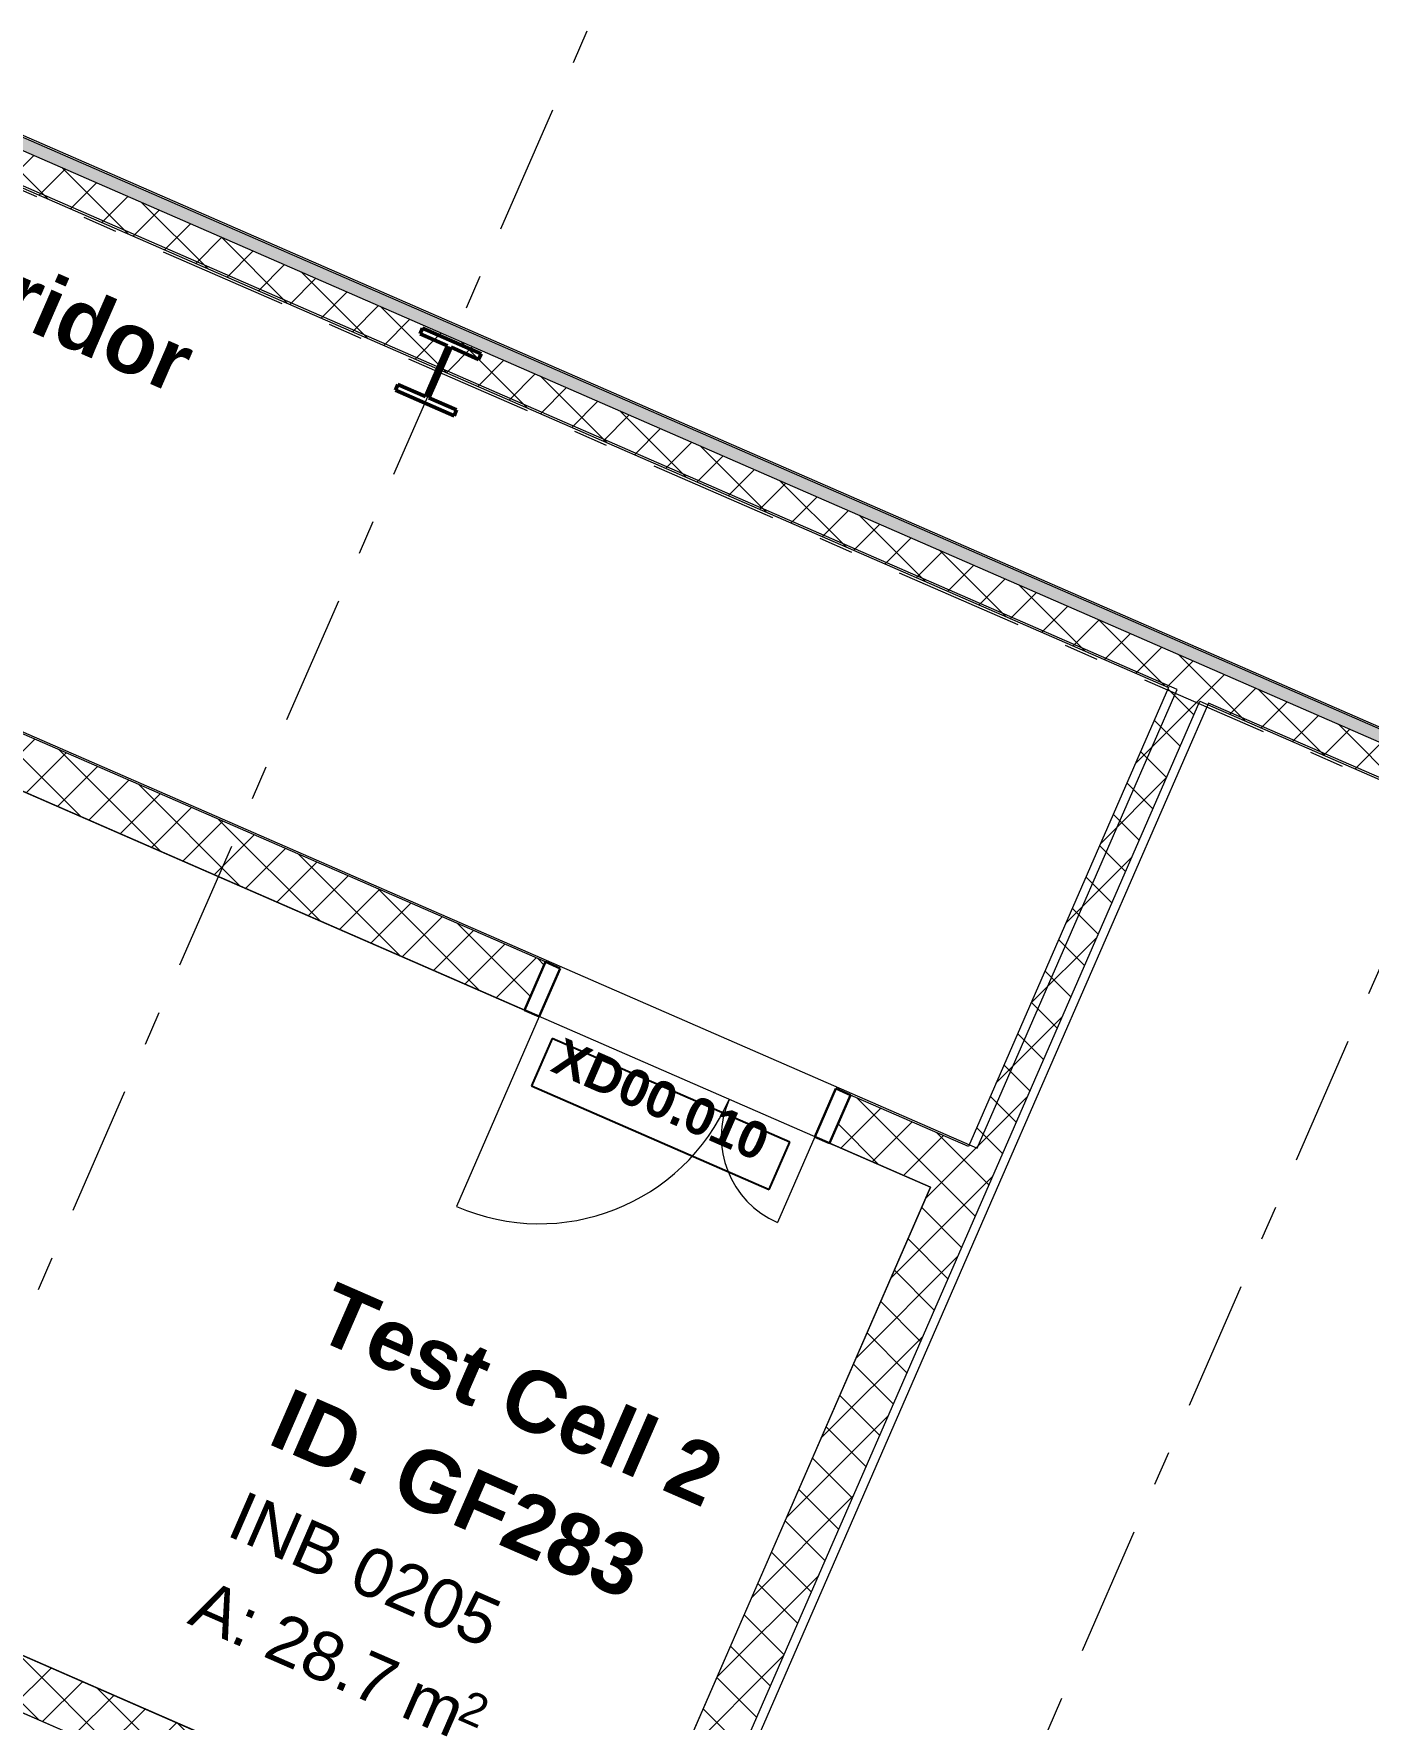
# Model space of a CAD drawing. Header units: millimetres. Extents: x -99530 to 90294, y -97212 to 56397.
# Drawn here: x 29751 to 35204, y -9363 to -2477 of the extents above; entities that cross this region are included whole.
import ezdxf
from ezdxf.enums import TextEntityAlignment as Align

# ---------------------------------------------------------------- set-up
doc = ezdxf.new("R2010")
doc.units = ezdxf.units.MM
doc.header["$MEASUREMENT"] = 0
doc.linetypes.add('Double Dashed', pattern=[1093.611073, 529.166651, -211.666656, 141.111112, -211.666656])
for name, color, linetype in [('A-05-M_Gross_Int_Circulation', 7, 'Continuous'), ('A-05-M_Gross_Int_Engineering', 7, 'Continuous'), ('A-05-M_Gross_Int_Plant', 7, 'Continuous'), ('A-05-M_Gross_Int_Siemens', 7, 'Continuous'), ('A-15-M_Column_Int', 7, 'Continuous'), ('A-15-MG_Structural_Grid', 7, 'Continuous'), ('A-25-M_Wall_Int', 7, 'Continuous'), ('ArchiCAD Door Markers', 7, 'Continuous'), ('ArchiCAD Doors', 7, 'Continuous'), ('ArchiCAD Windows', 7, 'Continuous')]:
    doc.layers.add(name, color=color, linetype=linetype)
for name, color, linetype, lineweight, true_color in [('A-05-M_Gross_Int_Circulation_Pen_No__74', 7, 'Continuous', 20, 0x606060), ('A-05-M_Gross_Int_Engineering_Pen_No__74', 7, 'Continuous', 20, 0x606060), ('A-05-M_Gross_Int_Plant_Pen_No__74', 7, 'Continuous', 20, 0x606060), ('A-05-M_Gross_Int_Siemens_Pen_No__74', 7, 'Continuous', 20, 0x606060), ('A-15-M_Column_Int_Pen_No__28', 7, 'Continuous', 50, 0x2a2a2a), ('A-15-MG_Structural_Grid_Pen_No__163', 7, 'Continuous', 0, 0x750077), ('A-25-M_Wall_Int_Pen_No__107', 7, 'Continuous', 15, 0xa6a6a6), ('ArchiCAD Doors_Pen_No__43', 7, 'Continuous', 30, 0x444444), ('ArchiCAD Doors_Pen_No__63', 7, 'Continuous', 20, 0x606060), ('ArchiCAD Windows_Pen_No__43', 7, 'Continuous', 30, 0x444444)]:
    doc.layers.add(name, color=color, linetype=linetype, lineweight=lineweight, true_color=true_color)
for name, color, linetype, lineweight in [('A-25-M_Wall_Int_Pen_No__1', 7, 'Continuous', 13), ('ArchiCAD Door Markers_Pen_No__1', 7, 'Continuous', 13), ('ArchiCAD Door Markers_Pen_No__5', 7, 'Continuous', 25), ('ArchiCAD Doors_Pen_No__1', 7, 'Continuous', 13), ('ArchiCAD Zone Stamps_Pen_No__6', 7, 'Continuous', 35), ('ArchiCAD Zone Stamps_Pen_No__9', 7, 'Continuous', 13)]:
    doc.layers.add(name, color=color, linetype=linetype, lineweight=lineweight)
doc.styles.add('GENERATED_STYLE_1', font='')
doc.styles.add('GENERATED_STYLE_2', font='')
doc.styles.add('GENERATED_STYLE_3', font='')
doc.styles.add('GENERATED_STYLE_4', font='')
doc.styles.get('GENERATED_STYLE_1').set_extended_font_data('Arial', bold=True)
doc.styles.get('GENERATED_STYLE_2').set_extended_font_data('Swis721 BT', bold=True)
doc.styles.get('GENERATED_STYLE_3').set_extended_font_data('Arial')
doc.styles.get('GENERATED_STYLE_4').set_extended_font_data('Swis721 BT')
pattern_1 = [(45, (0, 0), (-91.92388, 91.92388), []), (135, (0, 0), (91.92388, 91.92388), [])]

# ---------------------------------------------------------------- blocks, each defined once
blk = doc.blocks.new('Hub Circulation -Ground_INB 0250_46_1', base_point=(26036.8, 161.4))
at = {"layer": 'A-05-M_Gross_Int_Circulation_Pen_No__74', "linetype": 'Continuous'}
blk.add_line((21249.1, 796.3), (47992.7, -10865.3), dxfattribs=at)
at = {"layer": 'ArchiCAD Zone Stamps_Pen_No__6'}
for tag, height, style, p in [('ROOM_NAME', 250, 'GENERATED_STYLE_1', (24663, 1956.9)), ('zoneNameLine2', 250, 'GENERATED_STYLE_1', (24474.6, 1524.8)), ('ROOM_NUMBER', 200, 'GENERATED_STYLE_3', (24286.1, 1104.1)), ('measuredAreaCode', 200, 'GENERATED_STYLE_3', (24129.1, 743.9)), ('DUMMY_649', 200, 'GENERATED_STYLE_3', (24436.5, 609.9)), ('DUMMY_650', 200, 'GENERATED_STYLE_3', (25065.7, 335.5)), ('DUMMY_651', 133.3, 'GENERATED_STYLE_3', (25345, 229))]:
    blk.add_attdef(tag, text='', height=height, rotation=336.44041, dxfattribs=dict(at, style=style)).set_placement(p, align=Align.TOP_LEFT)
blk = doc.blocks.new('Store_INB 0274_68_1', base_point=(29963.5, -11904.1))
at = {"layer": 'A-05-M_Gross_Int_Plant_Pen_No__74', "linetype": 'Continuous'}
for p, q in [((29223.6, -9127.1), (28016, -11896.5)), ((32035.4, -10353.2), (29223.6, -9127.1)), ((30827.8, -13122.6), (32035.4, -10353.2)), ((28016, -11896.5), (30827.8, -13122.6))]:
    blk.add_line(p, q, dxfattribs=at)
at = {"layer": 'ArchiCAD Zone Stamps_Pen_No__9'}
for tag, height, style, p in [('ROOM_NAME', 250, 'GENERATED_STYLE_1', (29697.9, -10591.8)), ('zoneNameLine2', 250, 'GENERATED_STYLE_1', (29509.5, -11024)), ('ROOM_NUMBER', 200, 'GENERATED_STYLE_3', (29321.1, -11444.7)), ('measuredAreaCode', 200, 'GENERATED_STYLE_3', (29164.1, -11804.8)), ('DUMMY_649', 200, 'GENERATED_STYLE_3', (29471.5, -11938.8)), ('DUMMY_650', 200, 'GENERATED_STYLE_3', (29821, -12091.2)), ('DUMMY_651', 133.3, 'GENERATED_STYLE_3', (30100.3, -12197.8))]:
    blk.add_attdef(tag, text='', height=height, rotation=336.44041, dxfattribs=dict(at, style=style)).set_placement(p, align=Align.TOP_LEFT)
blk = doc.blocks.new('Test Cell 2_INB 0205_69_1', base_point=(31302.6, -8906.6))
at = {"layer": 'A-05-M_Gross_Int_Engineering_Pen_No__74', "linetype": 'Continuous'}
for p, q in [((33415.1, -7189.6), (27843.6, -4760.1)), ((32121.6, -10156.1), (33415.1, -7189.6)), ((29112.7, -8844.1), (32121.6, -10156.1))]:
    blk.add_line(p, q, dxfattribs=at)
at = {"layer": 'ArchiCAD Zone Stamps_Pen_No__9'}
for tag, height, style, p in [('ROOM_NAME', 250, 'GENERATED_STYLE_1', (30987.6, -7572.7)), ('zoneNameLine2', 250, 'GENERATED_STYLE_1', (30799.2, -8004.9)), ('ROOM_NUMBER', 200, 'GENERATED_STYLE_3', (30610.7, -8425.6)), ('measuredAreaCode', 200, 'GENERATED_STYLE_3', (30453.7, -8785.7)), ('DUMMY_649', 200, 'GENERATED_STYLE_3', (30761.1, -8919.7)), ('DUMMY_650', 200, 'GENERATED_STYLE_3', (31250.5, -9133.1)), ('DUMMY_651', 133.3, 'GENERATED_STYLE_3', (31529.7, -9239.6))]:
    blk.add_attdef(tag, text='', height=height, rotation=336.44041, dxfattribs=dict(at, style=style)).set_placement(p, align=Align.TOP_LEFT)
blk = doc.blocks.new('Controls Corridor_INB 0203_70_1', base_point=(28602.5, -4123))
at = {"layer": 'A-05-M_Gross_Int_Engineering_Pen_No__74', "linetype": 'Continuous'}
for p, q in [((34423.3, -5155.6), (23185.2, -255.2)), ((22367.8, -2129.9), (33605.9, -7030.1)), ((33605.9, -7030.1), (34423.3, -5155.6))]:
    blk.add_line(p, q, dxfattribs=at)
at = {"layer": 'ArchiCAD Zone Stamps_Pen_No__9'}
for tag, height, style, p in [('ROOM_NAME', 250, 'GENERATED_STYLE_1', (27743.6, -2552)), ('zoneNameLine2', 250, 'GENERATED_STYLE_1', (27555.2, -2984.2)), ('ROOM_NUMBER', 200, 'GENERATED_STYLE_3', (27366.7, -3404.9)), ('measuredAreaCode', 200, 'GENERATED_STYLE_3', (27209.7, -3765)), ('DUMMY_649', 200, 'GENERATED_STYLE_3', (27517.1, -3899)), ('DUMMY_650', 200, 'GENERATED_STYLE_3', (28006.4, -4112.4)), ('DUMMY_651', 133.3, 'GENERATED_STYLE_3', (28285.7, -4218.9))]:
    blk.add_attdef(tag, text='', height=height, rotation=336.44041, dxfattribs=dict(at, style=style)).set_placement(p, align=Align.TOP_LEFT)
blk = doc.blocks.new('Virtual Controls_INB 0208_72_1', base_point=(36882.6, -9772.2))
at = {"layer": 'A-05-M_Gross_Int_Siemens_Pen_No__74', "linetype": 'Continuous'}
for p, q in [((34551.6, -5211.6), (33734.2, -7086.1)), ((41124, -8077.4), (34551.6, -5211.6)), ((33734.2, -7086.1), (32709, -9437.3))]:
    blk.add_line(p, q, dxfattribs=at)
at = {"layer": 'ArchiCAD Zone Stamps_Pen_No__9'}
for tag, height, style, p in [('ROOM_NAME', 250, 'GENERATED_STYLE_1', (36166.1, -8263.3)), ('zoneNameLine2', 250, 'GENERATED_STYLE_1', (35977.7, -8695.5)), ('ROOM_NUMBER', 200, 'GENERATED_STYLE_3', (35789.3, -9116.2)), ('measuredAreaCode', 200, 'GENERATED_STYLE_3', (35632.2, -9476.3)), ('DUMMY_649', 200, 'GENERATED_STYLE_3', (35939.6, -9610.3)), ('DUMMY_650', 200, 'GENERATED_STYLE_3', (36429, -9823.7)), ('DUMMY_651', 133.3, 'GENERATED_STYLE_3', (36708.3, -9930.3))]:
    blk.add_attdef(tag, text='', height=height, rotation=336.44041, dxfattribs=dict(at, style=style)).set_placement(p, align=Align.TOP_LEFT)
blk = doc.blocks.new('Double Door Asymmetric 19_2')
at = {"layer": 'ArchiCAD Doors_Pen_No__1', "linetype": 'Continuous'}
for p, q in [((-680, 0), (-692, 0)), ((-680, 0), (-680, -215)), ((680, 0), (680, -215)), ((680, 0), (692, 0)), ((-680, -215), (-692, -215)), ((680, -215), (692, -215))]:
    blk.add_line(p, q, dxfattribs=at)
at = {"layer": 'ArchiCAD Doors_Pen_No__43', "linetype": 'Continuous'}
for p, q in [((-614, 0), (-680, 0)), ((-680, 0), (-680, -215)), ((-614, -215), (-614, 0)), ((680, 0), (614, 0)), ((614, 0), (614, -215)), ((680, -215), (680, 0)), ((-680, -215), (-614, -215)), ((614, -215), (680, -215))]:
    blk.add_line(p, q, dxfattribs=at)
at = {"layer": 'ArchiCAD Doors_Pen_No__63', "linetype": 'Continuous'}
for p, q in [((614, 0), (614, 846)), ((-614, 0), (-614, 382))]:
    blk.add_line(p, q, dxfattribs=at)
for centre, radius, start, end in [((614, 0), 846, 90, 180), ((-614, 0), 382, 0, 90)]:
    blk.add_arc(centre, radius, start, end, dxfattribs=at)
blk = doc.blocks.new('Door Stamp 17_7')
at = {"layer": 'ArchiCAD Door Markers_Pen_No__5', "linetype": 'Continuous'}
for p, q in [((529.8, -275), (-529.8, -275)), ((-529.8, -275), (-529.8, -486.8)), ((529.8, -486.8), (529.8, -275)), ((-529.8, -486.8), (529.8, -486.8)), ((-529.8, -486.8), (529.8, -486.8))]:
    blk.add_line(p, q, dxfattribs=at)
at = {"layer": 'ArchiCAD Door Markers_Pen_No__1', "style": 'GENERATED_STYLE_2'}
blk.add_attdef('AC_WIDO_ID', text='', height=150, dxfattribs=at).set_placement((-470.9, -442), align=Align.BOTTOM_LEFT)
blk = doc.blocks.new('Wall_76_1', base_point=(22203.4, -2066.2))
at = {"layer": 'A-25-M_Wall_Int_Pen_No__107', "linetype": 'Continuous'}
h = blk.add_hatch(dxfattribs=at)
h.set_pattern_fill('Concrete_Block_0001', color=256, style=0, pattern_type=2)
h.set_pattern_definition(pattern_1)
h.paths.add_polyline_path([(23820.1, -2771.1), (23734.2, -2968.2), (31756, -6466.1), (31841.9, -6269)])
h = blk.add_hatch(dxfattribs=at)
h.set_pattern_fill('Concrete_Block_0001', color=256, style=0, pattern_type=2)
h.set_pattern_definition(pattern_1)
h.paths.add_polyline_path([(33088.5, -6812.6), (33002.6, -7009.7), (33415.1, -7189.6), (33698.1, -7078.4)])
at = {"layer": 'A-25-M_Wall_Int_Pen_No__1', "linetype": 'Continuous'}
for p, q in [((31841.9, -6269), (31830.9, -6264.3)), ((31756, -6466.1), (31841.9, -6269)), ((31756, -6466.1), (31745, -6461.3)), ((33002.6, -7009.7), (33088.5, -6812.6)), ((33088.5, -6812.6), (33099.5, -6817.4)), ((33002.6, -7009.7), (33013.6, -7014.5))]:
    blk.add_line(p, q, dxfattribs=at)
at = {"layer": 'A-25-M_Wall_Int_Pen_No__1', "linetype": 'Continuous', "flags": 128}
for points in [[(31841.9, -6269), (23820.1, -2771.1)], [(27843.6, -4760.1), (31756, -6466.1)], [(33569.8, -7022.5), (33088.5, -6812.6)], [(33002.6, -7009.7), (33415.1, -7189.6)]]:
    blk.add_lwpolyline(points, dxfattribs=at)
at = {"layer": 'ArchiCAD Door Markers'}
ref = blk.add_blockref('Door Stamp 17_7', (32465.2, -6540.8), dxfattribs=dict(at, rotation=336.440414885591))
ref.add_attrib('AC_WIDO_ID', 'XD00.010', dxfattribs={"layer": 'ArchiCAD Door Markers_Pen_No__1', "color": 7, "height": 150, "rotation": 336.44041, "style": 'GENERATED_STYLE_2'}).set_placement((31839, -6754), align=Align.BOTTOM_LEFT)
at = {"layer": 'ArchiCAD Doors', "color": 251, "linetype": 'Continuous', "lineweight": 20, "true_color": 0x606060, "zscale": 1000, "rotation": 156.4404148855911}
blk.add_blockref('Double Door Asymmetric 19_2', (32379.3, -6737.9), dxfattribs=at)
blk = doc.blocks.new('Wall_77_1', base_point=(33698.1, -7078.4))
at = {"layer": 'A-25-M_Wall_Int_Pen_No__107', "linetype": 'Continuous'}
h = blk.add_hatch(dxfattribs=at)
h.set_pattern_fill('Concrete_Block_0001', color=256, style=0, pattern_type=2)
h.set_pattern_definition(pattern_1)
h.paths.add_polyline_path([(33415.1, -7189.6), (30855.8, -13058.8), (31052.9, -13144.8), (33698.1, -7078.4)])
at = {"layer": 'A-25-M_Wall_Int_Pen_No__1', "linetype": 'Continuous', "flags": 128}
for points in [[(32672.9, -9429.6), (33698.1, -7078.4)], [(33415.1, -7189.6), (32121.6, -10156.1)], [(31052.9, -13144.8), (32616.9, -9558)], [(32035.6, -10353.2), (30855.8, -13058.8)], [(30855.8, -13058.8), (31052.9, -13144.8)]]:
    blk.add_lwpolyline(points, dxfattribs=at)
blk = doc.blocks.new('Wall_80_1', base_point=(29112.7, -8844.1))
at = {"layer": 'A-25-M_Wall_Int_Pen_No__107', "linetype": 'Continuous'}
h = blk.add_hatch(dxfattribs=at)
h.set_pattern_fill('Concrete_Block_0001', color=256, style=0, pattern_type=2)
h.set_pattern_definition(pattern_1)
h.paths.add_polyline_path([(29223.8, -9127.1), (32035.6, -10353.2), (32121.6, -10156.1), (29112.7, -8844.1)])
at = {"layer": 'A-25-M_Wall_Int_Pen_No__1', "linetype": 'Continuous', "flags": 128}
for points in [[(32121.6, -10156.1), (29112.7, -8844.1)], [(29223.8, -9127.1), (32035.6, -10353.2)]]:
    blk.add_lwpolyline(points, dxfattribs=at)
blk = doc.blocks.new('Wall_84_1', base_point=(23096.7, -17.5))
at = {"layer": 'A-25-M_Wall_Int_Pen_No__107', "linetype": 'Continuous'}
h = blk.add_hatch(dxfattribs=at)
h.set_pattern_fill('Plaster_0001', color=256, style=0, pattern_type=2)
h.set_pattern_definition([(336.44035, (0, 0), (69.2307, 158.7675), [0, -100]), (336.44035, (80.45, 59.4), (69.2307, 158.7675), [0, -100])])
h.paths.add_polyline_path([(26294.2, -1466.3), (38247.2, -6678.4), (38267.2, -6632.6), (26314.1, -1420.4)])
h = blk.add_hatch(dxfattribs=at)
h.set_pattern_fill('Concrete_Block_0001', color=256, style=0, pattern_type=2)
h.set_pattern_definition(pattern_1)
h.paths.add_polyline_path([(26294.2, -1466.3), (26238.2, -1594.6), (38191.2, -6806.7), (38247.2, -6678.4)])
at = {"layer": 'A-25-M_Wall_Int_Pen_No__1', "linetype": 'Continuous'}
blk.add_line((26294.2, -1466.3), (38247.2, -6678.4), dxfattribs=at)
at = {"layer": 'A-25-M_Wall_Int_Pen_No__1', "linetype": 'Continuous', "flags": 128}
for points in [[(38267.2, -6632.6), (26314.1, -1420.4)], [(26238.2, -1594.6), (34387.2, -5148)], [(34515.5, -5203.9), (38191.2, -6806.7)]]:
    blk.add_lwpolyline(points, dxfattribs=at)
blk = doc.blocks.new('Wall_85_1', base_point=(33698.1, -7078.4))
at = {"layer": 'A-25-M_Wall_Int_Pen_No__107', "linetype": 'Continuous'}
h = blk.add_hatch(dxfattribs=at)
h.set_pattern_fill('Concrete_Block_0001', color=256, style=0, pattern_type=2)
h.set_pattern_definition(pattern_1)
h.paths.add_polyline_path([(33698.1, -7078.4), (34515.5, -5203.9), (34387.2, -5148), (33569.8, -7022.5)])
at = {"layer": 'A-25-M_Wall_Int_Pen_No__1', "linetype": 'Continuous', "flags": 128}
for points in [[(34387.2, -5148), (33569.8, -7022.5)], [(33698.1, -7078.4), (34515.5, -5203.9)]]:
    blk.add_lwpolyline(points, dxfattribs=at)
blk = doc.blocks.new('Window 19')
at = {"layer": 'ArchiCAD Windows_Pen_No__43', "linetype": 'Continuous'}
for p, q in [((-4540, 140), (4540, 140)), ((-4530, 0), (-4525, 0)), ((-4530, -50), (-4530, 0)), ((-4525, 0), (-4475, 0)), ((-4525, -50), (-4525, 0)), ((-4525, -50), (-4525, 0)), ((-4475, 0), (-4475, -50)), ((-4475, 0), (4475, 0)), ((4475, -50), (4475, 0)), ((4475, 0), (4525, 0)), ((4525, 0), (4525, -50)), ((4525, 0), (4530, 0)), ((4525, -50), (4525, 0)), ((4530, 0), (4530, -50)), ((-4540, -50), (4540, -50)), ((-4525, -50), (-4530, -50)), ((-4475, -50), (-4525, -50)), ((4475, -50), (-4475, -50)), ((4525, -50), (4475, -50)), ((4530, -50), (4525, -50))]:
    blk.add_line(p, q, dxfattribs=at)
blk = doc.blocks.new('Simple Door Opening_6')
at = {"layer": 'ArchiCAD Doors_Pen_No__1', "linetype": 'Continuous'}
for p, q in [((-4530, -50), (-4530, 0)), ((4530, -50), (4530, 0)), ((-4530, -190), (-4530, -50)), ((4530, -190), (4530, -50))]:
    blk.add_line(p, q, dxfattribs=at)
blk = doc.blocks.new('Wall_99_1', base_point=(14441.8, 7072.9))
at = {"layer": 'ArchiCAD Doors', "color": 251, "linetype": 'Continuous', "lineweight": 20, "true_color": 0x606060, "zscale": 1000, "rotation": 156.4403498074591}
blk.add_blockref('Simple Door Opening_6', (34002.7, -1663.9), dxfattribs=at)
at = {"layer": 'ArchiCAD Windows', "color": 251, "linetype": 'Continuous', "lineweight": 20, "true_color": 0x606060, "xscale": -1, "zscale": 1000, "rotation": 336.4403498074591}
blk.add_blockref('Window 19', (34022.7, -1618.1), dxfattribs=at)
blk = doc.blocks.new('Universal Columns Column 19_2')
at = {"layer": 'A-15-M_Column_Int', "linetype": 'Continuous', "lineweight": 0, "true_color": 0xffffff}
h = blk.add_hatch(dxfattribs=at)
h.set_pattern_fill('613_01__a5_STUCCO_0001', style=0, pattern_type=2)
h.set_pattern_definition([(286.3, (0, 0), (-3213820, 11866500), [3000, -14992680]), (309.93, (992000, -2522800), (-1760680, 765780), [4670, -4288600]), (111.49, (-168200, -712500), (765800, 1760700), [7100, -2708200]), (111.49, (-238700, -1062700), (765800, 1760700), [7100, -2708200]), (111.49, (-566500, -1578300), (765800, 1760700), [7100, -2708200]), (111.49, (-655700, -1708100), (765800, 1760700), [7100, -2708200]), (111.494, (-465300, -1834400), (765800, 1760700), [7100, -2708200]), (111.494, (-104200, -1931700), (765800, 1760700), [7100, -2708200]), (111.494, (257800, -2002000), (765800, 1760700), [7100, -2708200]), (183.06, (-194600, -886000), (2526450, 994900), [11200, -4282100]), (183.06, (-349700, -1079650), (2526450, 994900), [11200, -4282100]), (183.06, (116350, -2076500), (2526450, 994900), [11200, -4282100]), (111.49, (-350400, -1231700), (765800, 1760700), [7100, -2708200]), (111.49, (-502900, -1720200), (765800, 1760700), [7100, -2708200]), (111.494, (-274000, -1895900), (765800, 1760700), [7100, -2708200]), (111.494, (322000, -2155100), (765800, 1760700), [7100, -2708200]), (48.06, (-367140, -1412600), (765780, 1760680), [10500, -6061050]), (48.06, (-236400, -1671930), (765780, 1760680), [10520, -6061050]), (48.06, (-93300, -549600), (765800, 1760700), [10500, -6061050]), (48.06, (189050, -378800), (765800, 1760700), [10500, -6061050]), (48.06, (50600, -207200), (765800, 1760700), [10500, -6061050]), (48.06, (563700, -450600), (765800, 1760700), [10500, -6061050]), (48.06, (904800, -517960), (765780, 1760680), [10500, -6061050]), (48.06, (1265960, -877540), (765780, 1760680), [10500, -6061050]), (48.06, (1482600, -916100), (765780, 1760680), [10520, -6061050]), (48.06, (1273060, -1199550), (765780, 1760680), [10520, -6061050]), (48.06, (1211900, -1491860), (765780, 1760680), [10520, -6061050]), (48.06, (943500, -1689000), (765780, 1760680), [10520, -6061050]), (48.06, (1016600, -1999200), (765780, 1760680), [10520, -6061050]), (48.06, (801000, -2133260), (765780, 1760680), [10520, -6061050]), (48.06, (807600, -2293060), (765780, 1760680), [10520, -6061050]), (48.06, (630500, -2291960), (765780, 1760680), [10520, -6061050]), (48.06, (151700, -1607900), (765780, 1760680), [10520, -6061050]), (48.06, (70000, -1177460), (765780, 1760680), [10500, -6061050]), (48.06, (631750, -935800), (765780, 1760680), [10500, -6061050]), (48.06, (986700, -1181300), (765780, 1760680), [10500, -6061050]), (48.06, (850600, -1436000), (765780, 1760680), [10520, -6061050]), (48.06, (409300, -1365550), (765780, 1760680), [10500, -6061050]), (48.06, (488700, -1638000), (765780, 1760680), [10520, -6061050]), (48.06, (565600, -1787900), (765780, 1760680), [10520, -6061050]), (48.06, (297900, -886800), (765780, 1760680), [10500, -6061050]), (48.06, (277700, -629950), (765800, 1760700), [10500, -6061050]), (111.494, (551400, -2107800), (765800, 1760700), [7100, -2708200]), (111.494, (998900, -2140500), (765800, 1760700), [7100, -2708200]), (111.49, (707000, -1598400), (765800, 1760700), [7100, -2708200]), (111.494, (1193500, -1658100), (765800, 1760700), [7100, -2708200]), (111.49, (691100, -1191600), (765800, 1760700), [7100, -2708200]), (111.49, (1263300, -1334100), (765800, 1760700), [7100, -2708200]), (111.49, (979600, -866500), (765800, 1760700), [7100, -2708200]), (111.49, (1307600, -730700), (765800, 1760700), [7100, -2708200]), (111.49, (640400, -526600), (765800, 1760700), [7100, -2708200]), (111.49, (694500, -717200), (765800, 1760700), [7100, -2708200]), (111.49, (314700, -283700), (765800, 1760700), [7100, -2708200]), (111.49, (167600, -528500), (765800, 1760700), [7100, -2708200]), (111.49, (12400, -430600), (765800, 1760700), [7100, -2708200]), (111.49, (67100, -748000), (765800, 1760700), [7100, -2708200]), (111.49, (344000, -1091200), (765800, 1760700), [7100, -2708200]), (111.49, (29600, -939300), (765800, 1760700), [7100, -2708200]), (111.49, (438400, -757700), (765800, 1760700), [7100, -2708200]), (111.49, (-42600, -1373600), (765800, 1760700), [7100, -2708200]), (169.023, (65740, -1702860), (-7808487, 1302433), [10530, -17691000]), (169.023, (1133700, -1883880), (-7808487, 1302433), [10530, -17691000]), (169.023, (1445740, -1224800), (-7808487, 1302433), [10530, -17691000]), (169.023, (1047320, -1405880), (-7808487, 1302433), [10530, -17691000]), (169.023, (180300, -1357830), (-7808487, 1302433), [10530, -17691000]), (169.023, (-432670, -1577200), (-7808487, 1302433), [10530, -17691000]), (169.023, (223600, -966600), (-7808487, 1302433), [10530, -17691000]), (169.023, (1136430, -1014340), (-7808487, 1302433), [10530, -17691000]), (169.023, (1524220, -1021000), (-7808487, 1302433), [10530, -17691000]), (169.023, (1135220, -608810), (-7808487, 1302433), [10530, -17691000]), (169.023, (893470, -721350), (-7808487, 1302433), [10530, -17691000]), (169.023, (840820, -1017380), (-7808487, 1302433), [10530, -17691000]), (169.023, (46180, -1841170), (-7808487, 1302433), [10530, -17691000]), (169.023, (407640, -1861700), (-7808487, 1302433), [10530, -17691000]), (169.023, (845750, -1951000), (-7808487, 1302433), [10530, -17691000]), (48.06, (1350950, -1429200), (765780, 1760680), [10520, -6061050]), (48.06, (1140700, -2005970), (765780, 1760680), [10520, -6061050]), (48.06, (978100, -2309850), (765780, 1760680), [10520, -6061050]), (48.06, (198750, -158600), (765800, 1760700), [10500, -6061050]), (48.06, (458460, -261400), (765800, 1760700), [10500, -6061050]), (48.06, (772750, -448730), (765780, 1760680), [10500, -6061050]), (48.06, (1481360, -686060), (765780, 1760680), [10520, -6061050]), (48.06, (1667650, -817700), (765780, 1760680), [10520, -6061050]), (48.06, (1651400, -901750), (765780, 1760680), [10520, -6061050])])
h.paths.add_polyline_path([(-130.65, -138.15), (130.65, -138.15), (130.65, -112.85), (7.65, -112.85), (7.65, 112.85), (130.65, 112.85), (130.65, 138.15), (-130.65, 138.15), (-130.65, 112.85), (-7.65, 112.85), (-7.65, -112.85), (-130.65, -112.85)])
at = {"layer": 'A-15-M_Column_Int_Pen_No__28', "linetype": 'Continuous'}
for p, q in [((130.65, 138.15), (-130.65, 138.15)), ((-130.65, 138.15), (-130.65, 112.85)), ((130.65, 112.85), (130.65, 138.15)), ((-130.65, 112.85), (-7.65, 112.85)), ((-7.65, 112.85), (-7.65, -112.85)), ((7.65, -112.85), (7.65, 112.85)), ((7.65, 112.85), (130.65, 112.85)), ((-7.65, -112.85), (-130.65, -112.85)), ((-130.65, -112.85), (-130.65, -138.15)), ((130.65, -112.85), (7.65, -112.85)), ((130.65, -138.15), (130.65, -112.85)), ((-130.65, -138.15), (130.65, -138.15))]:
    blk.add_line(p, q, dxfattribs=at)
blk = doc.blocks.new('Standard grid marker')
at = {"layer": 'A-15-MG_Structural_Grid_Pen_No__163', "linetype": 'Double Dashed'}
blk.add_line((1000, 0), (29726, 0), dxfattribs=at)
at = {"layer": 'A-15-MG_Structural_Grid_Pen_No__163', "style": 'GENERATED_STYLE_4'}
for tag, p in [('AC_MarkerText_1_0', (-500, 41.2)), ('AC_MarkerText_1_1', (31226, 41.2))]:
    blk.add_attdef(tag, text='', height=350, rotation=90, dxfattribs=at).set_placement(p, align=Align.MIDDLE_CENTER)
blk = doc.blocks.new('Standard grid marker_3')
at = {"layer": 'A-15-MG_Structural_Grid_Pen_No__163', "linetype": 'Double Dashed'}
blk.add_line((1000, 0), (74254.8, 0), dxfattribs=at)
at = {"layer": 'A-15-MG_Structural_Grid_Pen_No__163', "style": 'GENERATED_STYLE_4'}
for tag, p in [('AC_MarkerText_1_0', (-500, 43.4)), ('AC_MarkerText_1_1', (75754.8, 43.4))]:
    blk.add_attdef(tag, text='', height=350, rotation=360, dxfattribs=at).set_placement(p, align=Align.MIDDLE_CENTER)

msp = doc.modelspace()

# ---------------------------------------------------------------- block references
at = {"layer": 'A-05-M_Gross_Int_Circulation', "linetype": 'Continuous'}
msp.add_blockref('Hub Circulation -Ground_INB 0250_46_1', (26036.8, 161.4), dxfattribs=at)
at = {"layer": 'A-05-M_Gross_Int_Engineering', "linetype": 'Continuous'}
ref = msp.add_blockref('Controls Corridor_INB 0203_70_1', (28602.5, -4123), dxfattribs=at)
ref.add_attrib('ROOM_NAME', 'Controls Corridor', dxfattribs={"layer": 'ArchiCAD Zone Stamps_Pen_No__9', "color": 7, "height": 250, "rotation": 336.44041, "style": 'GENERATED_STYLE_1'}).set_placement((27743.6, -2552), align=Align.TOP_LEFT)
ref = msp.add_blockref('Test Cell 2_INB 0205_69_1', (31302.6, -8906.6), dxfattribs=at)
ref.add_attrib('ROOM_NAME', 'Test Cell 2', dxfattribs={"layer": 'ArchiCAD Zone Stamps_Pen_No__9', "color": 7, "height": 250, "rotation": 336.44041, "style": 'GENERATED_STYLE_1'}).set_placement((30987.6, -7572.7), align=Align.TOP_LEFT)
ref.add_attrib('ROOM_NUMBER', 'INB 0205', dxfattribs={"layer": 'ArchiCAD Zone Stamps_Pen_No__9', "color": 7, "height": 200, "rotation": 336.44041, "style": 'GENERATED_STYLE_3'}).set_placement((30610.7, -8425.6), align=Align.TOP_LEFT)
ref.add_attrib('zoneNameLine2', 'ID. GF283', dxfattribs={"layer": 'ArchiCAD Zone Stamps_Pen_No__9', "color": 7, "height": 250, "rotation": 336.44041, "style": 'GENERATED_STYLE_1'}).set_placement((30799.2, -8004.9), align=Align.TOP_LEFT)
ref.add_attrib('measuredAreaCode', 'A: ', dxfattribs={"layer": 'ArchiCAD Zone Stamps_Pen_No__9', "color": 7, "height": 200, "rotation": 336.44041, "style": 'GENERATED_STYLE_3'}).set_placement((30453.7, -8785.7), align=Align.TOP_LEFT)
ref.add_attrib('DUMMY_649', '28.7', dxfattribs={"layer": 'ArchiCAD Zone Stamps_Pen_No__9', "color": 7, "height": 200, "rotation": 336.44041, "style": 'GENERATED_STYLE_3'}).set_placement((30761.1, -8919.7), align=Align.TOP_LEFT)
ref.add_attrib('DUMMY_650', ' m', dxfattribs={"layer": 'ArchiCAD Zone Stamps_Pen_No__9', "color": 7, "height": 200, "rotation": 336.44041, "style": 'GENERATED_STYLE_3'}).set_placement((31250.5, -9133.1), align=Align.TOP_LEFT)
ref.add_attrib('DUMMY_651', '2', dxfattribs={"layer": 'ArchiCAD Zone Stamps_Pen_No__9', "color": 7, "height": 133.3, "rotation": 336.44041, "style": 'GENERATED_STYLE_3'}).set_placement((31529.7, -9239.6), align=Align.TOP_LEFT)
at = {"layer": 'A-05-M_Gross_Int_Plant', "linetype": 'Continuous'}
ref = msp.add_blockref('Store_INB 0274_68_1', (29963.5, -11904.1), dxfattribs=at)
ref.add_attrib('ROOM_NAME', 'Store', dxfattribs={"layer": 'ArchiCAD Zone Stamps_Pen_No__9', "color": 7, "height": 250, "rotation": 336.44041, "style": 'GENERATED_STYLE_1'}).set_placement((29697.9, -10591.8), align=Align.TOP_LEFT)
ref.add_attrib('ROOM_NUMBER', 'INB 0274', dxfattribs={"layer": 'ArchiCAD Zone Stamps_Pen_No__9', "color": 7, "height": 200, "rotation": 336.44041, "style": 'GENERATED_STYLE_3'}).set_placement((29321.1, -11444.7), align=Align.TOP_LEFT)
ref.add_attrib('zoneNameLine2', 'ID. GF284', dxfattribs={"layer": 'ArchiCAD Zone Stamps_Pen_No__9', "color": 7, "height": 250, "rotation": 336.44041, "style": 'GENERATED_STYLE_1'}).set_placement((29509.5, -11024), align=Align.TOP_LEFT)
ref.add_attrib('measuredAreaCode', 'A: ', dxfattribs={"layer": 'ArchiCAD Zone Stamps_Pen_No__9', "color": 7, "height": 200, "rotation": 336.44041, "style": 'GENERATED_STYLE_3'}).set_placement((29164.1, -11804.8), align=Align.TOP_LEFT)
ref.add_attrib('DUMMY_649', '9.3', dxfattribs={"layer": 'ArchiCAD Zone Stamps_Pen_No__9', "color": 7, "height": 200, "rotation": 336.44041, "style": 'GENERATED_STYLE_3'}).set_placement((29471.5, -11938.8), align=Align.TOP_LEFT)
ref.add_attrib('DUMMY_650', ' m', dxfattribs={"layer": 'ArchiCAD Zone Stamps_Pen_No__9', "color": 7, "height": 200, "rotation": 336.44041, "style": 'GENERATED_STYLE_3'}).set_placement((29821, -12091.2), align=Align.TOP_LEFT)
ref.add_attrib('DUMMY_651', '2', dxfattribs={"layer": 'ArchiCAD Zone Stamps_Pen_No__9', "color": 7, "height": 133.3, "rotation": 336.44041, "style": 'GENERATED_STYLE_3'}).set_placement((30100.3, -12197.8), align=Align.TOP_LEFT)
at = {"layer": 'A-05-M_Gross_Int_Siemens', "linetype": 'Continuous'}
msp.add_blockref('Virtual Controls_INB 0208_72_1', (36882.6, -9772.2), dxfattribs=at)
at = {"layer": 'A-15-M_Column_Int', "linetype": 'Continuous', "zscale": 1000, "rotation": 336.440414821721}
msp.add_blockref('Universal Columns Column 19_2', (31403.9, -3858.4), dxfattribs=at)
at = {"layer": 'A-15-MG_Structural_Grid', "color": 8, "linetype": 'Continuous', "lineweight": 15, "zscale": 1000}
for name, p, rotation in [('Standard grid marker', (38389.3, 12161.2), 246.440411583993), ('Standard grid marker', (42514.2, 10362.5), 246.440411583993), ('Standard grid marker_3', (2296.2, 8834.4), 336.440411583993)]:
    msp.add_blockref(name, p, dxfattribs=dict(at, rotation=rotation))
at = {"layer": 'A-25-M_Wall_Int', "color": 250, "lineweight": 50, "true_color": 0x2a2a2a}
for name, p in [('Wall_99_1', (14441.8, 7072.9)), ('Wall_84_1', (23096.7, -17.5)), ('Wall_76_1', (22203.4, -2066.2)), ('Wall_85_1', (33698.1, -7078.4)), ('Wall_77_1', (33698.1, -7078.4)), ('Wall_80_1', (29112.7, -8844.1))]:
    msp.add_blockref(name, p, dxfattribs=at)

doc.saveas('drawing.dxf')
